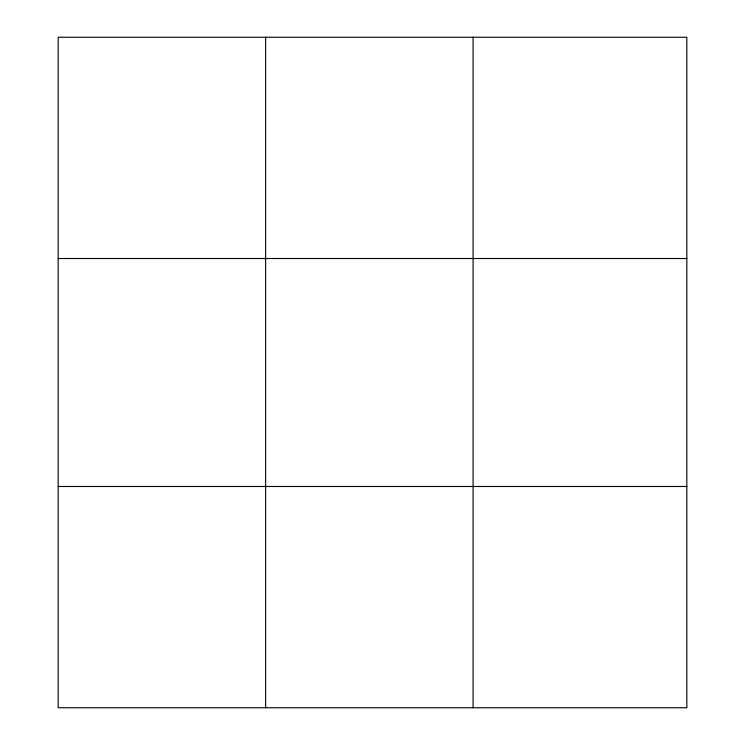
<?xml version="1.0" encoding="UTF-8"?>
<svg xmlns="http://www.w3.org/2000/svg" width="745" height="745" viewBox="0 0 745 745"><rect width="100%" height="100%" fill="white"/><g stroke="black" fill="none" stroke-linecap="round" stroke-linejoin="round"><path stroke-width="1.12" d="M265.63 37.25L265.63 707.75M473.084 37.25L473.084 707.75M686.834 258.515L686.834 37.25L58.166 37.25L58.166 707.75L686.834 707.75L686.834 258.515L58.166 258.515M58.166 486.485L686.834 486.485"/></g></svg>
